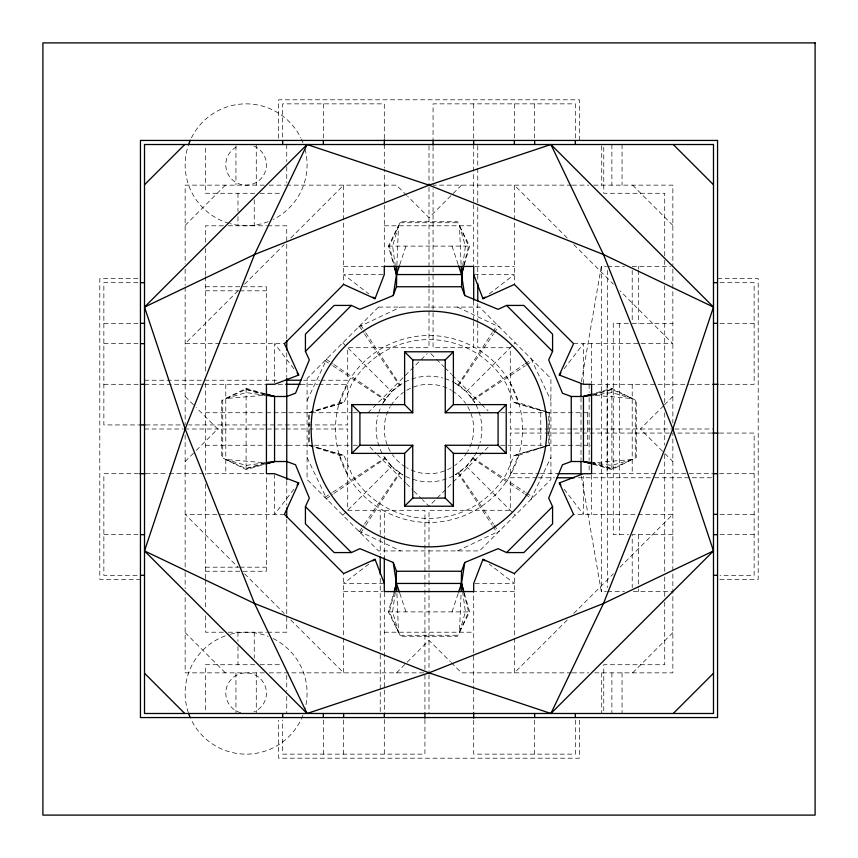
<?xml version="1.0" encoding="UTF-8"?>
<svg xmlns="http://www.w3.org/2000/svg" width="858" height="858" viewBox="0 0 858 858"><rect width="100%" height="100%" fill="white"/><g stroke="black" fill="none" stroke-linecap="round" stroke-linejoin="round"><path stroke-width="0.64" stroke-dasharray="4.29 3.22" d="M396.868 265.337L398.52 225.793L389.393 246.107L394.23 265.508M463.77 592.492L468.607 611.893L459.48 632.207L461.132 592.663M395.248 592.492L392.589 611.893L398.52 632.207L396.868 592.663M462.752 265.508L465.411 246.107L459.48 225.793L461.132 265.337M581.445 381.671L601.319 266.43L606.467 266.43M463.77 265.508L468.607 246.107L459.48 225.793M394.23 592.492L389.393 611.893L398.52 632.207M464.339 264.661L469.637 246.107L457.453 221.729L400.547 221.729L388.363 246.107L393.661 264.661M464.339 593.339L469.637 611.893L457.453 636.271L400.547 636.271L388.363 611.893L393.661 593.339M398.52 225.793L392.589 246.107L395.248 265.508M459.48 632.207L465.411 611.893L462.752 592.492M399.785 264.661L405.973 246.107M452.027 611.893L458.215 593.339M546.299 445.978L514.006 455.416L506.435 473.702A89.414 89.414 0 0 1 351.566 473.702L343.994 455.416L339.629 455.416L308.762 445.259L308.762 412.741L339.629 402.584L348.048 382.26M509.952 475.74L518.371 455.416L549.238 445.259L549.238 412.741L518.371 402.584L514.006 402.584L506.435 384.298A89.414 89.414 0 0 0 351.566 384.298L343.994 402.584L311.701 412.022M307.078 400.547L327.048 358.526M530.952 499.474L550.922 457.453M360.639 533.075L365.036 526.383M365.765 525.268L400.16 472.897M457.84 385.103L492.235 332.732M492.964 331.617L497.361 324.925M359.32 531.745L363.792 525.16M364.532 524.056L399.549 472.426M458.451 385.574L493.468 333.944M494.208 332.84L498.68 326.255M383.247 402.584L391.645 391.645L402.584 383.247A52.831 52.831 0 0 0 381.478 405.898M476.522 452.102A52.831 52.831 0 0 1 455.416 474.753L466.355 466.355L474.753 455.416M293.876 489.242L274.56 514.35L274.56 475.021M564.124 368.758L583.44 343.65L583.44 384.298M185.146 225.386L225.386 185.146M237.977 290.819L185.146 343.65L284.438 343.65M244.584 284.212L284.212 244.584M290.819 237.977L343.65 185.146L343.65 284.438M185.146 461.518L195.367 451.297M196.3 450.364L217.664 429L196.3 407.636M461.518 185.146L429 217.664L407.636 196.3M368.039 412.741L427.123 353.657M342.782 515.218L391.645 466.355L402.584 474.753M452.102 381.478A52.831 52.831 0 0 1 474.753 402.584L466.355 391.645L515.218 342.782M488.084 447.136L429 506.22L422.436 499.656M396.482 672.854L429 640.336L450.364 661.7M663.566 405.78L640.336 429L672.854 461.518M664.489 404.847L672.854 396.482M567.181 620.023L514.35 672.854L514.35 573.562M573.788 613.416L613.416 573.788M620.023 567.181L672.854 514.35L573.562 514.35M632.614 672.854L672.854 632.614M489.242 293.876L514.35 274.56L475.021 274.56M368.758 564.124L343.65 583.44L382.979 583.44M326.255 498.68L332.84 494.208M333.944 493.468L385.574 458.451M472.426 399.549L524.056 364.532M525.16 363.792L531.745 359.32M324.925 497.361L331.617 492.964M332.732 492.235L385.103 457.84M472.897 400.16L525.268 365.765M526.383 365.036L533.075 360.639M264.661 393.661L246.107 388.363L221.729 400.547L221.729 457.453L246.107 469.637L264.661 464.339M593.339 464.339L611.893 469.637L636.271 457.453L636.271 400.547L611.893 388.363L593.339 393.661M358.526 327.048L400.547 307.078M457.453 550.922L499.474 530.952M246.107 389.393L265.111 395.195L225.793 398.52L246.107 389.393L265.508 394.23M611.893 468.607L632.207 459.48L592.889 462.805L611.893 468.607L592.492 463.77M246.107 468.607L265.111 462.805L225.793 459.48L246.107 468.607L265.508 463.77M611.893 389.393L592.889 395.195L632.207 398.52L611.893 389.393L592.492 394.23M225.793 398.52L246.107 392.589L265.508 395.248M632.207 459.48L611.893 465.411L592.492 462.752M308.762 412.741L343.994 402.584L339.629 402.584M549.238 445.259L514.006 455.416L518.371 455.416M592.492 395.248L611.893 392.589L632.207 398.52M265.508 462.752L246.107 465.411L225.793 459.48M264.296 185.146L185.146 185.146L185.146 264.007M269.23 185.146L285.682 185.146M286.508 185.146L396.482 185.146L406.703 195.367M571.492 185.146L433.065 185.146L433.065 145.839M572.318 185.146L588.77 185.146M593.704 185.146L672.854 185.146L672.854 266.43M254.772 193.275L205.47 193.275L205.47 144.509M260.103 193.275L281.424 193.275M400.043 222.737L457.957 222.737M223.38 225.793L205.47 225.793L205.47 243.168M228.239 225.793L266.43 225.793M267.632 225.793L286.754 225.793L286.754 339.425M384.298 225.793L473.702 225.793M388.363 246.107L469.637 246.107M343.65 266.43L384.298 266.43L384.298 169.412M475.021 266.43L514.35 266.43M607.561 266.43L624.485 266.43M632.207 266.43L670.527 266.43M382.979 274.56L343.65 274.56L368.758 293.876M137.816 278.625L99.796 278.625L99.796 579.375L140.444 579.375M717.556 278.625L758.204 278.625L758.204 579.375L717.556 579.375M137.945 282.69L103.861 282.69L103.861 424.935L138.513 424.935M720.055 282.69L754.139 282.69L754.139 384.298L719.487 384.298M205.47 286.754L266.43 286.754L266.43 383.269M205.47 290.819L238.599 290.819M239.929 290.819L266.43 290.819M103.861 323.327L137.945 323.327M628.421 323.327L613.266 323.327L613.266 534.673L628.421 534.673M632.207 323.327L672.854 323.327M720.055 323.327L754.139 323.327M103.861 343.65L137.945 343.65M573.562 343.65L672.854 343.65L620.023 290.819M144.509 380.233L203.325 380.233M204.665 380.233L279.536 380.233M303.593 380.233L319.637 380.233M320.978 380.233L347.715 380.233L347.715 347.715L429 347.715L429 288.889M103.861 384.298L138.513 384.298M144.509 384.298L266.43 384.298M278.196 384.298L284.877 384.298M300.922 384.298L317.567 384.298M318.876 384.298L347.715 384.298L347.715 424.935L188.621 424.935M590.401 384.298L688.588 384.298M689.896 384.298L713.491 384.298M205.47 412.741L265.122 412.741M266.43 412.741L351.995 412.741M353.335 412.741L357.346 412.741M500.654 412.741L590.229 412.741M145.839 424.935L185.146 424.935L185.146 286.508M144.509 429L183.28 429M184.609 429L272.844 429M274.185 429L284.877 429M286.218 429L347.715 429L347.715 510.285L380.233 510.285L380.233 537.022M571.782 429L510.285 429L510.285 347.715L477.767 347.715L477.767 323.648M573.123 429L673.391 429M674.72 429L713.491 429M669.379 433.065L510.285 433.065L510.285 473.702L539.124 473.702M712.161 433.065L672.854 433.065L672.854 672.854L593.704 672.854M719.487 433.065L754.139 433.065L754.139 575.31L720.055 575.31M205.47 445.259L265.122 445.259M267.771 445.259L275.793 445.259M276.995 445.259L287.827 445.259M288.052 445.259L313.224 445.259M314.564 445.259L351.995 445.259M353.335 445.259L357.346 445.259M500.654 445.259L591.57 445.259M138.513 473.702L103.861 473.702L103.861 575.31L137.945 575.31M145.817 473.702L168.104 473.702M169.412 473.702L266.43 473.702M540.433 473.702L557.078 473.702M591.57 473.702L713.491 473.702M719.487 473.702L754.139 473.702M537.022 477.767L510.285 477.767L510.285 510.285L429 510.285L429 571.782M538.363 477.767L554.407 477.767M578.464 477.767L653.335 477.767M654.675 477.767L713.491 477.767M284.438 514.35L185.146 514.35L237.977 567.181M720.055 514.35L754.139 514.35M103.861 534.673L137.945 534.673M672.854 534.673L632.207 534.673L632.207 587.601M720.055 534.673L754.139 534.673M205.47 567.181L238.599 567.181M239.929 567.181L266.43 567.181M205.47 571.246L266.43 571.246L266.43 474.731M475.021 583.44L514.35 583.44L489.242 564.124M343.65 591.57L382.979 591.57M514.35 591.57L473.702 591.57L473.702 688.588M581.445 476.329L601.319 591.57L606.467 591.57M607.561 591.57L624.485 591.57M633.311 591.57L672.854 591.57M388.363 611.893L469.637 611.893M223.38 632.207L205.47 632.207L205.47 614.832M228.239 632.207L266.43 632.207M267.632 632.207L286.754 632.207L286.754 518.575M384.298 632.207L473.702 632.207M400.043 635.263L457.957 635.263M254.772 664.725L205.47 664.725L205.47 712.183M260.103 664.725L281.424 664.725M264.296 672.854L185.146 672.854L185.146 593.993M269.23 672.854L424.935 672.854L424.935 712.161M571.492 672.854L461.518 672.854L451.297 662.633M572.318 672.854L588.77 672.854M549.238 412.741L514.006 402.584L543.822 411.293M308.762 445.259L343.994 455.416L314.178 446.707M545.055 411.658L548.788 412.741L548.788 445.259M312.945 446.342L309.212 445.259L309.212 412.741M457.453 307.078L499.474 327.048M358.526 530.952L400.547 550.922M324.925 360.639L331.617 365.036M332.732 365.765L385.103 400.16M472.897 457.84L525.268 492.235M526.383 492.964L533.075 497.361M326.255 359.32L332.84 363.792M333.944 364.532L385.574 399.549M472.426 458.451L524.056 493.468M525.16 494.208L531.745 498.68M455.416 383.247L466.355 391.645M632.614 185.146L672.854 225.386M567.181 237.977L514.35 185.146L514.35 284.438M573.788 244.584L613.416 284.212M430.877 353.657L435.564 358.344M436.507 359.288L444.004 366.784M444.948 367.728L451.512 374.292M452.445 375.225L480.587 403.367M481.52 404.3L488.084 410.864M342.782 342.782L391.645 391.645M466.355 466.355L515.218 515.218M369.916 447.136L376.48 453.7M377.413 454.633L405.555 482.775M406.488 483.708L413.052 490.272M413.996 491.216L421.493 498.712M185.146 396.482L195.367 406.703M244.584 573.788L284.212 613.416M290.819 620.023L343.65 672.854L343.65 573.562M185.146 632.614L225.386 672.854M564.124 489.242L583.44 514.35L583.44 476.329M293.876 368.758L274.56 343.65L274.56 382.979M391.645 466.355L383.247 455.416A52.831 52.831 0 0 0 446.267 478.936M359.32 326.255L363.792 332.84M364.532 333.944L399.549 385.574M458.451 472.426L493.468 524.056M494.208 525.16L498.68 531.745M360.639 324.925L365.036 331.617M365.765 332.732L400.16 385.103M457.84 472.897L492.235 525.268M492.964 526.383L497.361 533.075M530.952 358.526L550.922 400.547M307.078 457.453L327.048 499.474M509.952 382.26L518.371 402.584M339.629 455.416L348.048 475.74M452.027 246.107L458.215 264.661M399.785 593.339L405.973 611.893M672.854 269.08L672.854 423.026M664.725 255.791L664.725 193.275L603.764 193.275L603.764 144.509M664.725 260.242L664.725 280.984M664.725 285.693L664.725 403.582M664.725 412.923L664.725 445.077M664.725 454.418L664.725 572.307M664.725 577.016L664.725 597.758M664.725 602.209L664.725 664.725L603.764 664.725L603.764 713.491M638.459 266.43L638.459 269.08M638.459 270.399L638.459 323.327M638.459 534.673L638.459 587.601M638.459 588.92L638.459 591.57M635.263 400.043L635.263 457.957M632.207 270.399L632.207 322.007M632.207 384.298L632.207 473.702M622.05 144.509L622.05 185.146M622.05 672.854L622.05 713.491M619.519 323.327L619.519 534.673M611.893 144.509L611.893 185.146M611.893 388.363L611.893 469.637M611.893 672.854L611.893 713.491M607.561 270.442L607.561 587.558M607.067 384.298L607.067 473.702M601.726 145.817L601.726 185.146M601.726 672.854L601.726 713.491M601.319 266.43L601.319 591.57M591.57 343.65L591.57 382.979M591.57 475.021L591.57 514.35M589.124 384.298L589.124 392.299M589.124 397.64L589.124 460.36M589.124 465.701L589.124 472.372M587.505 412.741L587.505 445.259M580.995 397.64L580.995 460.36M579.375 140.444L579.375 99.796L278.625 99.796L278.625 140.444M579.375 720.184L579.375 758.204L278.625 758.204L278.625 720.184M575.31 137.945L575.31 103.861L433.065 103.861L433.065 138.513M575.31 720.055L575.31 754.139L473.702 754.139L473.702 719.487M540.765 412.741L540.765 445.259M534.673 103.861L534.673 137.945M534.673 720.055L534.673 754.139M514.35 103.861L514.35 137.945M477.767 145.839L477.767 206.006M477.767 207.336L477.767 279.536M477.767 303.593L477.767 322.318M473.702 103.861L473.702 138.513M473.702 144.509L473.702 266.43M473.702 300.922L473.702 320.184M473.702 321.493L473.702 347.715L433.065 347.715L433.065 188.621M473.702 689.896L473.702 713.491M429 145.839L429 185.95M429 187.291L429 275.525M429 276.855L429 287.559M429 573.123L429 673.391M429 674.72L429 713.491M424.935 669.379L424.935 510.285L384.298 510.285L384.298 539.124M424.935 719.487L424.935 754.139L282.69 754.139L282.69 720.055M384.298 138.513L384.298 103.861L282.69 103.861L282.69 137.945M384.298 144.509L384.298 168.104M384.298 540.433L384.298 557.078M384.298 592.46L384.298 713.491M384.298 719.487L384.298 754.139M380.233 538.363L380.233 554.407M380.233 578.464L380.233 653.335M380.233 654.675L380.233 713.491M343.65 720.055L343.65 754.139M323.327 103.861L323.327 137.945M323.327 720.055L323.327 754.139M286.754 144.509L286.754 161.636M286.754 166.795L286.754 182.733M286.754 352.799L286.754 376.866M286.754 481.134L286.754 505.201M286.754 675.267L286.754 691.205M286.754 696.364L286.754 713.491M256.274 144.509L256.274 185.146M256.274 672.854L256.274 713.491M254.236 199.775L254.236 225.793M254.236 632.207L254.236 658.225M246.107 388.363L246.107 469.637M237.977 193.275L237.977 211.486M237.977 216.688L237.977 225.793M237.977 632.207L237.977 641.312M237.977 646.514L237.977 664.725M235.95 145.817L235.95 185.146M235.95 672.854L235.95 713.491M225.793 384.298L225.793 473.702M222.737 400.043L222.737 457.957M205.47 248.52L205.47 275.257M205.47 276.587L205.47 373.884M205.47 383.269L205.47 474.731M205.47 484.116L205.47 578.732M205.47 580.072L205.47 609.48M185.146 269.23L185.146 285.392M185.146 434.974L185.146 571.492M185.146 572.608L185.146 588.77M478.936 411.733A52.831 52.831 0 0 1 480.03 442.674M479.332 445.077A52.831 52.831 0 0 1 477.059 450.954M453.228 475.954A52.831 52.831 0 0 1 447.458 478.507M382.046 453.228A52.831 52.831 0 0 1 379.493 447.458M379.064 446.267A52.831 52.831 0 0 1 377.97 415.326M378.668 412.923A52.831 52.831 0 0 1 380.941 407.046M404.772 382.046A52.831 52.831 0 0 1 410.542 379.493M411.733 379.064A52.831 52.831 0 0 1 442.674 377.97M445.077 378.668A52.831 52.831 0 0 1 450.954 380.941M475.954 404.772A52.831 52.831 0 0 1 478.507 410.542M467.717 406.649A44.702 44.702 0 0 1 467.717 451.351M467.052 452.466A44.702 44.702 0 0 1 454.633 465.626M451.351 467.717A44.702 44.702 0 0 1 406.649 467.717M405.534 467.052A44.702 44.702 0 0 1 392.374 454.633M390.283 451.351A44.702 44.702 0 0 1 390.283 406.649M390.948 405.534A44.702 44.702 0 0 1 403.367 392.374M406.649 390.283A44.702 44.702 0 0 1 451.351 390.283M452.466 390.948A44.702 44.702 0 0 1 465.626 403.367M304.998 149.045A60.961 60.961 0 0 1 273.091 219.498M268.2 221.643A60.961 60.961 0 0 1 230.33 223.713M229.065 223.359A60.961 60.961 0 0 1 188.374 145.249M191.441 137.848A60.961 60.961 0 0 1 300.783 137.848M301.351 139.05A60.961 60.961 0 0 1 302.928 142.739M273.091 638.502A60.961 60.961 0 0 1 304.998 708.955M302.928 715.261A60.961 60.961 0 0 1 191.441 720.152M188.374 712.751A60.961 60.961 0 0 1 229.065 634.641M230.33 634.287A60.961 60.961 0 0 1 268.2 636.357M240.851 712.805A20.324 20.324 0 0 1 228.968 682.26A20.324 20.324 0 0 1 261.679 680.115A20.324 20.324 0 0 1 253.882 711.947M253.882 146.053A20.324 20.324 0 0 1 262.237 177.198A20.324 20.324 0 0 1 229.987 177.198A20.324 20.324 0 0 1 238.331 146.053M378.496 307.078L307.078 378.496L307.078 479.504L378.496 550.922L479.504 550.922L550.922 479.504L550.922 378.496L479.504 307.078L378.496 307.078M382.26 509.952A93.479 93.479 0 0 0 522.479 429A93.479 93.479 0 0 0 382.26 348.048A93.479 93.479 0 0 0 382.26 509.952"/><path stroke-width="1.29" d="M396.814 266.656L396.482 286.754L393.232 295.527L359.91 309.33L351.405 305.427L334.159 305.427L305.427 334.159L305.427 351.405L309.33 359.91L295.527 393.232L286.754 396.482L274.56 396.482L266.291 395.356M461.186 591.344L461.518 571.246L464.768 562.473L498.09 548.67L506.595 552.573L523.841 552.573L552.573 523.841L552.573 506.595L548.67 498.09L562.473 464.768L571.246 461.518L583.44 461.518L591.709 462.644M395.774 588.609L396.482 571.246L393.232 562.473L359.91 548.67L351.405 552.573L334.159 552.573L305.427 523.841L305.427 506.595L309.33 498.09L295.527 464.768L286.754 461.518L274.56 461.518L266.291 462.644M462.226 269.391L461.518 286.754L464.768 295.527L498.09 309.33L506.595 305.427L523.841 305.427L552.573 334.159L552.573 351.405L548.67 359.91L562.473 393.232L571.246 396.482L583.44 396.482L591.709 395.356M393.232 295.527L396.482 274.56L399.378 265.905M464.768 562.473L461.518 583.44L458.622 592.095M463.449 266.806L461.518 274.56L464.768 295.527M394.551 591.194L396.482 583.44L393.232 562.473M463.985 265.905L461.518 274.56L396.482 274.56L394.015 265.905M394.015 592.095L396.482 583.44L461.518 583.44L463.985 592.095M144.509 550.922L185.146 429L254.526 254.526L307.078 144.509L429 185.146L603.474 254.526L713.491 307.078L672.854 429L603.474 603.474L550.922 713.491L429 672.854L254.526 603.474L144.509 550.922L307.078 713.491L429 672.854L603.474 603.474L713.491 550.922L672.854 429L603.474 254.526L550.922 144.509L429 185.146L254.526 254.526L144.509 307.078L185.146 429L254.526 603.474L307.078 713.491M384.298 583.44L375.032 559.298L343.65 573.562L284.438 514.35L298.702 482.968L274.56 473.702L266.43 473.702L266.43 384.298L274.56 384.298L298.702 375.032L284.438 343.65L343.65 284.438L375.032 298.702L384.298 274.56L384.298 266.43L473.702 266.43L473.702 300.375M473.702 274.56L482.968 298.702L514.35 284.438L573.562 343.65L559.298 375.032L583.44 384.298L591.57 384.298L591.57 473.702L583.44 473.702L559.298 482.968L573.562 514.35L514.35 573.562L482.968 559.298L473.702 583.44L473.702 591.57L384.298 591.57L384.298 557.625M297.093 485.06L298.702 482.968M559.298 375.032L560.907 372.94M144.509 184.738L184.738 144.509M144.509 307.078L307.078 144.509M305.427 351.405L351.405 305.427M453.389 404.611L453.389 351.78L404.611 351.78L412.741 359.91L412.741 412.741L404.611 404.611L351.78 404.611L351.78 453.389L359.91 445.259L412.741 445.259L412.741 498.09L404.611 506.22L453.389 506.22L453.389 453.389L445.259 445.259L498.09 445.259L506.22 453.389L506.22 404.611L453.389 404.611L445.259 412.741L498.09 412.741L506.22 404.611M445.259 412.741L445.259 359.91L453.389 351.78M404.611 506.22L404.611 453.389L412.741 445.259M506.595 552.573L552.573 506.595M550.922 713.491L713.491 550.922M673.262 713.491L713.491 673.262M482.968 298.702L485.06 297.093M372.94 560.907L375.032 559.298M265.905 463.985L274.56 461.518L274.56 396.482L265.905 394.015M592.095 463.985L583.44 461.518L583.44 396.482L592.095 394.015M266.806 463.449L274.56 461.518M583.44 396.482L591.194 394.551M140.573 282.69L144.509 282.69M713.491 282.69L717.427 282.69M396.482 286.754L461.518 286.754M140.573 323.327L144.509 323.327M713.491 323.327L717.427 323.327M140.573 343.65L144.509 343.65M412.741 359.91L445.259 359.91M286.218 380.233L300.922 380.233M140.573 384.298L144.509 384.298M285.639 384.298L300.375 384.298M712.826 384.298L718.157 384.298M351.78 404.611L359.91 412.741L412.741 412.741M139.843 424.935L145.174 424.935M712.826 433.065L718.157 433.065M351.78 453.389L404.611 453.389M453.389 453.389L506.22 453.389M139.843 473.702L145.174 473.702M557.625 473.702L581.745 473.702M713.491 473.702L717.427 473.702M557.078 477.767L574.452 477.767M412.741 498.09L445.259 498.09L453.389 506.22M713.491 514.35L717.427 514.35M140.573 534.673L144.509 534.673M713.491 534.673L717.427 534.673M396.482 571.246L461.518 571.246M140.573 575.31L144.509 575.31M713.491 575.31L717.427 575.31M583.44 461.518L591.194 463.449M266.806 394.551L274.56 396.482M372.94 297.093L375.032 298.702M482.968 559.298L485.06 560.907M673.262 144.509L713.491 184.738M550.922 144.509L713.491 307.078M506.595 305.427L552.573 351.405M305.427 506.595L351.405 552.573M144.509 673.262L184.738 713.491M559.298 482.968L560.907 485.06M297.093 372.94L298.702 375.032M458.622 265.905L461.518 274.56L461.186 266.656M399.378 592.095L396.482 583.44L396.814 591.344M394.551 266.806L396.482 274.56L395.774 269.391M463.449 591.194L461.518 583.44L462.226 588.609M580.995 384.298L580.995 396.299M580.995 461.701L580.995 473.702M575.31 140.573L575.31 144.509M575.31 713.491L575.31 717.427M571.246 396.482L571.246 461.518M534.673 140.573L534.673 144.509M534.673 713.491L534.673 717.427M514.35 140.573L514.35 144.509M498.09 412.741L498.09 445.259M477.767 283.548L477.767 300.922M473.702 140.573L473.702 144.509M473.702 712.826L473.702 718.157M445.259 445.259L445.259 498.09M433.065 139.843L433.065 145.174M424.935 712.826L424.935 718.157M404.611 351.78L404.611 404.611M384.298 139.843L384.298 145.174M384.298 713.491L384.298 717.427M380.233 557.078L380.233 574.452M359.91 412.741L359.91 445.259M343.65 713.491L343.65 717.427M323.327 140.573L323.327 144.509M323.327 713.491L323.327 717.427M286.754 340.765L286.754 350.118M286.754 378.196L286.754 479.804M286.754 507.882L286.754 517.235M282.69 140.573L282.69 144.509M282.69 713.491L282.69 717.427M188.824 143.983A60.961 60.961 0 0 1 190.315 140.262M190.315 717.738A60.961 60.961 0 0 1 188.824 714.017M815.1 42.9L42.9 42.9L42.9 815.1L815.1 815.1L815.1 42.9M717.556 140.444L140.444 140.444L140.444 717.556L717.556 717.556L717.556 140.444M713.491 144.509L144.509 144.509L144.509 713.491L713.491 713.491L713.491 144.509M345.656 512.344A117.857 117.857 0 0 0 542.846 459.502A117.857 117.857 0 0 0 398.498 315.154A117.857 117.857 0 0 0 345.656 512.344"/></g></svg>
